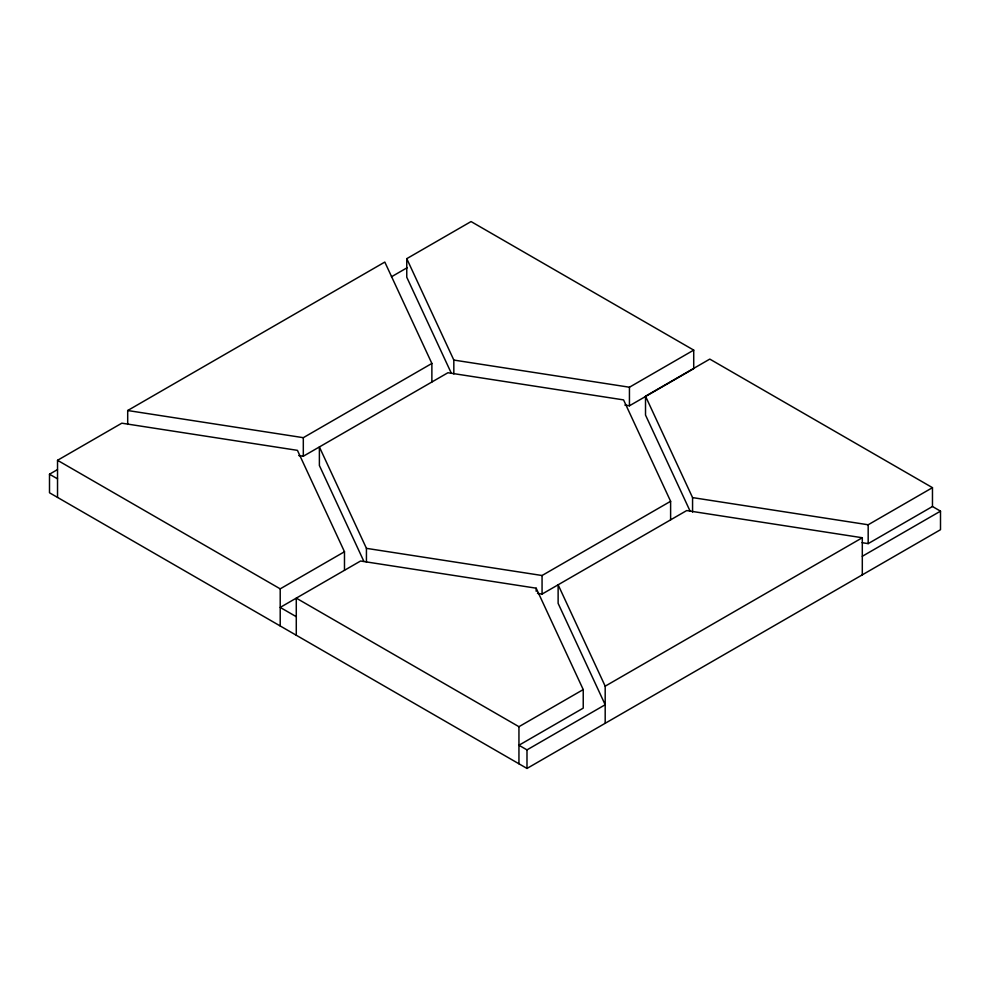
<?xml version="1.0" encoding="UTF-8"?>
<svg xmlns="http://www.w3.org/2000/svg" width="990" height="990" viewBox="0 0 990 990"><rect width="100%" height="100%" fill="white"/><g stroke="black" fill="none" stroke-linecap="round" stroke-linejoin="round"><path stroke-width="1.49" d="M127.698 424.425L127.698 410.516L384.813 262.065L431.875 363.454L431.875 382.016M57.531 497.413L57.531 460.3L121.82 423.188L297.433 450.351L344.483 551.739L344.483 570.302M451.242 373.057L406.766 277.225L406.766 258.662L471.054 221.562L693.718 350.114L693.718 368.676L629.442 405.789L624.863 405.071M862.08 542.681L868.18 543.621L932.469 506.509L940.5 511.149L940.5 529.7L526.989 768.438L49.5 492.772L49.5 474.21L57.457 469.619M391.446 276.792L407.348 267.609M127.698 410.516L303.311 437.679L431.875 363.454M298.733 455.524L303.311 456.229L447.938 372.735L623.564 399.898L670.614 501.286L670.614 519.849M57.531 460.3L280.207 588.852L344.483 551.739M406.766 258.662L453.828 360.063L629.442 387.226L693.718 350.114M689.993 510.902L645.517 415.058L645.517 396.21L709.793 359.098L932.469 487.662L932.469 506.509M363.862 561.342L319.386 465.51L319.386 446.96L366.436 548.349L542.062 575.512L670.614 501.286M537.471 593.369L542.062 594.074L686.689 510.568L862.302 537.743L862.302 574.856M645.517 396.21L692.567 497.599L868.18 524.774L932.469 487.662M296.282 635.246L296.282 598.133L518.946 726.697L583.234 689.585L536.172 588.184L360.558 561.021L280.207 607.414L296.282 616.696M605.187 723.294L605.187 686.181L862.302 537.743M583.234 689.585L583.234 708.135L518.946 745.247L526.989 749.888L605.187 704.744L558.125 603.356L558.125 584.793L605.187 686.181M862.302 556.293L940.5 511.149M49.5 474.21L57.531 478.851M868.18 524.774L868.18 543.621M692.567 497.599L692.567 512.102M629.442 387.226L629.442 405.789M542.062 575.512L542.062 594.074M536.172 588.184L536.172 591.278M526.989 749.888L526.989 768.438M518.946 726.697L518.946 763.81M453.828 360.063L453.828 373.973M366.436 548.349L366.436 562.271M303.311 437.679L303.311 456.229M280.207 588.852L280.207 625.965"/></g></svg>
